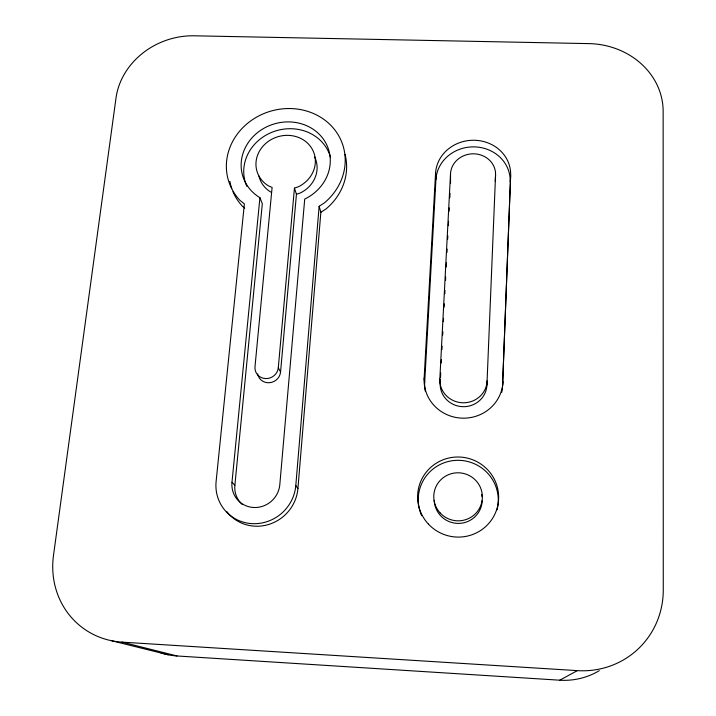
<?xml version="1.0" encoding="UTF-8"?>
<svg xmlns="http://www.w3.org/2000/svg" width="716" height="716" viewBox="0 0 716 716"><rect width="100%" height="100%" fill="white"/><g stroke="black" fill="none" stroke-linecap="round" stroke-linejoin="round"><path stroke-width="1.07" d="M510.642 175.393L502.569 385.763L510.642 175.393A37.59 34.341 -3.4 0 0 474.681 140.264A37.59 34.341 -3.4 0 0 435.561 173.227L424.149 378.209L424.686 382.38A38.986 37.518 0.3 0 0 425.259 391.07M486.925 385.083L495.562 174.964A22.554 20.603 -3.4 0 0 473.992 153.815A22.554 20.603 -3.4 0 0 450.516 173.657L439.848 378.889L440.197 383.051A23.386 22.509 0.3 0 0 462.518 406.67A23.386 22.509 0.3 0 0 486.925 385.083L487.14 380.93A23.673 22.76 0.1 0 1 462.438 402.768A23.673 22.76 0.1 0 1 439.848 378.889M495.266 181.255L495.562 174.964M440.197 383.051L440.367 379.704M440.483 377.475L440.716 373.009M441.235 362.967L441.414 359.62M441.933 349.578L442.103 346.231M442.685 335.07L442.855 331.723M443.374 321.672L443.553 318.325M444.126 307.164L444.305 303.817M444.824 293.775L444.994 290.428M445.522 280.386L445.692 277.038M446.211 266.996L446.444 262.53M446.963 252.488L447.142 249.141M447.661 239.09L447.831 235.743M448.35 225.701L448.583 221.235M449.102 211.193L449.281 207.846M449.8 197.804L450.033 193.338M450.552 183.296L450.516 173.657M424.686 382.38L435.937 179.51L435.561 173.227M226.65 511.421A40.266 38.655 -42.6 0 0 269.27 524.291A40.266 38.655 -42.6 0 0 297.928 488.5L320.866 212.276L319.148 206.271L324.375 202.905A59.876 54.246 -16.8 0 0 331.231 125.765A59.876 54.246 -16.8 0 0 247.781 123.161A59.876 54.246 -16.8 0 0 239.86 200.265L244.38 203.917L216.116 481.447A40.767 39.103 -42.3 0 0 252.238 523.656A40.767 39.103 -42.3 0 0 295.806 485.511L319.148 206.271M257.653 373.949A11.689 11.062 -27.8 0 0 269.52 382.72A11.689 11.062 -27.8 0 0 280.556 372.025L296.442 194.296L294.446 188.12L298.304 186.804A29.938 27.119 -16.8 0 0 309.974 145.796A29.938 27.119 -16.8 0 0 264.669 144.426A29.938 27.119 -16.8 0 0 268.536 185.9L272.107 187.449L254.994 366.726A11.832 11.188 -27.6 0 0 265.591 378.567A11.832 11.188 -27.6 0 0 278.291 367.72L294.446 188.12M231.984 482.262L259.926 197.679A44.911 40.678 -16.8 0 1 254.278 135.467A44.911 40.678 -16.8 0 1 322.2 137.57A44.911 40.678 -16.8 0 1 304.721 199.066L279.804 484.696A24.46 23.458 -42.3 0 1 253.661 507.492A24.46 23.458 -42.3 0 1 231.984 482.262L234.875 485.269A24.156 23.189 -42.6 0 0 242.294 504.529M234.875 485.269L262.316 203.738L259.926 197.679M320.866 212.276L326.031 208.938A59.204 53.727 -16.8 0 0 345.067 154.459M559.742 680.2L577.365 670.632A85.517 82.304 45.9 0 0 663.267 590.002L663.141 111.32A75.028 66.991 2.7 0 0 588.991 43.622L194.206 35.8A72.37 63.912 -20.6 0 0 116.01 98.02L53.494 555.401A82.895 77.382 -53.1 0 0 122.087 642.136L177.049 655.972L559.742 680.2A71.895 69.336 51 0 0 599.274 670.668M296.442 194.296L300.255 192.989A29.598 26.859 -16.8 0 0 314.7 157.046M122.087 642.136L577.365 670.632M111.705 640.766L168.278 654.809M244.702 208.105L242.464 206.289A59.204 53.727 -16.8 0 1 232.96 191.7M295.806 485.511L297.928 488.5M278.291 367.72L280.556 372.025M177.049 655.972A69.864 65.988 -56.9 0 1 160.84 652.813M502.972 381.61A39.452 37.93 0.1 0 1 461.793 418.144A39.452 37.93 0.1 0 1 424.149 378.209M231.787 188.648A59.204 53.727 -16.8 0 1 229.872 181.318M421.661 515.681A40.051 39.55 14.4 0 1 454.884 460.433A40.051 39.55 14.4 0 1 497.065 509.81M482.199 500.761A24.031 23.726 14.3 0 1 458.15 523.405A24.031 23.726 14.3 0 1 434.209 500.359M481.626 494.577A24.031 23.726 14.3 0 1 482.002 496.618M246.796 186.294A44.401 40.293 -16.8 0 1 274.434 131.332A44.401 40.293 -16.8 0 1 330.604 157.609M270.809 192.085A29.598 26.859 -16.8 0 1 258.977 176.109M502.426 387.929A38.986 37.518 0.3 0 1 501.728 392.279M435.937 179.51A37.16 34.01 -3.4 0 1 474.618 146.887A37.16 34.01 -3.4 0 1 510.168 181.694M428.419 524.103A40.544 40.015 13.3 0 0 496.841 509.094A40.544 40.015 13.3 0 0 449.129 457.954A40.544 40.015 13.3 0 0 428.419 524.103M440.188 512.987A24.326 24.013 13.3 0 0 481.268 504.118A24.326 24.013 13.3 0 0 452.745 473.339A24.326 24.013 13.3 0 0 440.188 512.987"/></g></svg>
